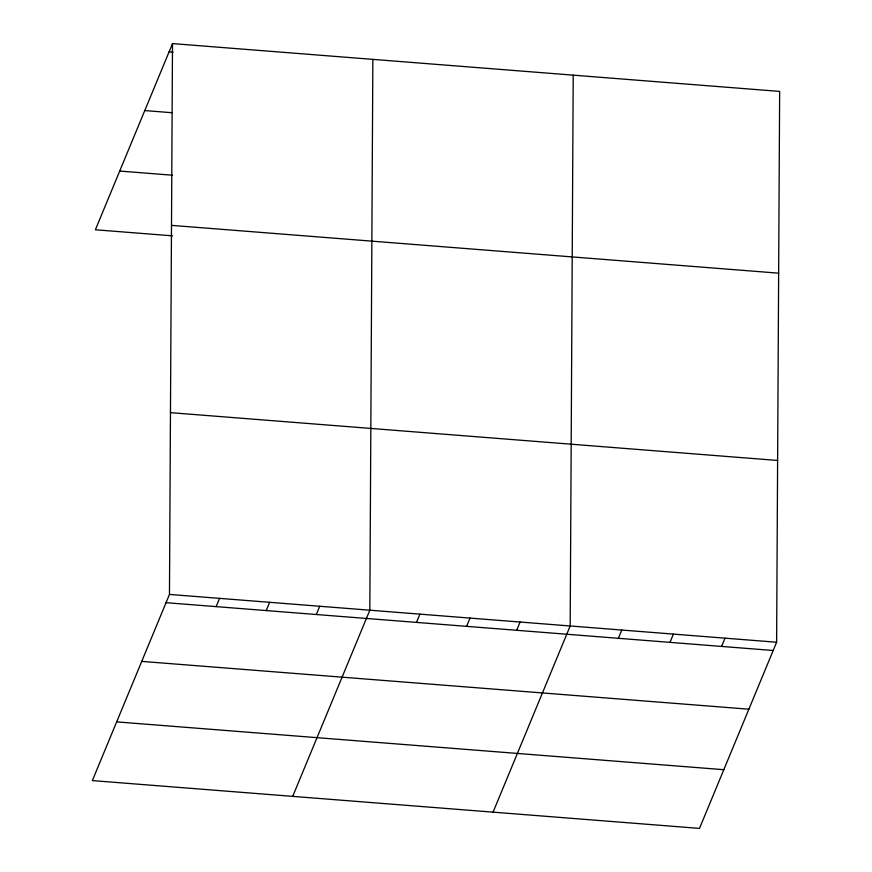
<?xml version="1.0" encoding="UTF-8"?>
<svg xmlns="http://www.w3.org/2000/svg" width="872" height="872" viewBox="0 0 872 872"><rect width="100%" height="100%" fill="white"/><g stroke="black" fill="none" stroke-linecap="round" stroke-linejoin="round"><path stroke-width="1.31" d="M169.462 594.421L172.503 43.6L779.644 91.407L776.614 642.228L699.497 828.4L92.356 780.593L169.462 594.421L776.614 642.228M372.856 59.372L369.826 610.204L292.709 796.365M573.22 75.156L570.179 625.976L493.072 812.148M172.503 43.6L95.386 229.772L172.558 235.843M216.136 606.629L219.559 598.366M266.222 610.574L269.644 602.312M316.318 614.52L319.73 606.258M416.489 622.401L419.912 614.15M466.585 626.347L470.008 618.085M516.671 630.293L520.094 622.03M618.368 638.304L621.791 630.042M669.979 642.37L673.402 634.108M721.58 646.424L725.003 638.173M169.081 51.862L173.147 52.178M144.763 110.57L171.839 112.706M119.704 171.054L172.503 175.218M171.501 225.368L778.642 273.176M170.465 412.652L777.617 460.46M166.04 602.683L773.192 650.49M141.722 661.39L748.874 709.198M116.674 721.885L723.814 769.693"/></g></svg>
